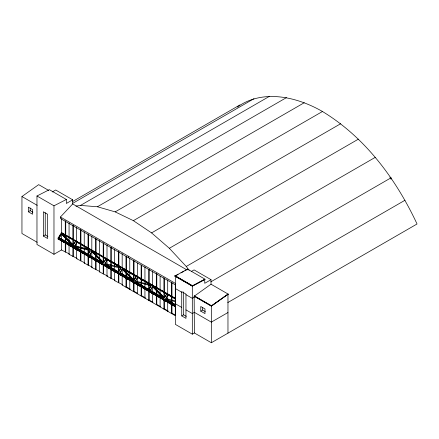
<?xml version="1.0" encoding="UTF-8"?>
<svg xmlns="http://www.w3.org/2000/svg" width="439" height="439" viewBox="0 0 439 439"><rect width="100%" height="100%" fill="white"/><g stroke="black" fill="none" stroke-linecap="round" stroke-linejoin="round"><path stroke-width="0.66" d="M187.524 269.08L204.991 279.166L204.991 279.495L192.315 286.206L174.854 276.12L187.524 269.08L185.154 270.66M195.871 284.055L204.755 279.358L204.739 283.309L211.022 279.681L211.022 284.209L194.159 296.248L211.296 306.142L228.154 294.097L211.022 284.209M175.638 305.555L58.228 237.839L61.476 232.549M59.32 236.616L59.94 235.562M59.227 237.647L61.548 233.954L59.227 237.647L72.457 245.214L61.394 233.932M62.278 233.822L73.176 245.088L75.503 241.39L62.437 233.844M73.176 245.088L75.195 241.922M74.701 245.983L77.028 242.284L74.701 245.983L90.094 249.829L74.86 246.005M88.272 254.362L75.047 246.795L90.439 250.653L88.118 254.34L90.127 251.179M102.88 262.791L89.655 255.224L91.817 251.514L94.819 254.472M91.976 251.536L89.655 255.224M103.604 262.665L92.7 251.404L103.604 262.665L105.925 258.966L104.07 262.16M120.473 267.406L105.08 263.559L107.407 259.861L119.88 267.06M107.407 259.861L105.08 263.559M105.585 264.393L118.497 271.917L120.818 268.224L118.964 271.406M133.258 280.367L120.034 272.8L122.196 269.085L132.787 279.873M120.034 272.8L122.355 269.107M133.983 280.241L136.304 276.543L133.983 280.241L123.079 268.975L136.304 276.543M150.829 284.906L135.437 281.059L137.764 277.36L150.237 284.56M137.764 277.36L135.437 281.059M149.008 289.438L151.175 285.723L135.783 281.871L148.854 289.416L151.175 285.723M163.615 297.867L150.39 290.3L152.552 286.585L162.666 296.885M152.712 286.607L150.39 290.3M164.34 297.741L166.661 294.042L164.34 297.741L153.436 286.475L164.493 297.763M165.777 298.542L168.099 294.843L165.777 298.542L175.21 300.891M175.512 306.696L58.387 238.789L58.069 238.975L58.228 237.839M59.781 239.579L75.256 248.474L74.098 247.805M61.888 240.748L58.228 238.992M73.148 247.305L75.096 248.677M74.361 248.298L89.605 256.771M105.552 266.259L90.236 257.161M90.5 257.616L91.833 258.094M92.344 258.33L90.077 257.364M103.604 264.887L117.915 273.151M108.01 267.669L119.007 273.771M135.854 283.753L120.379 274.858L122.272 275.654M121.109 274.94L118.848 273.974M122.646 275.824L120.379 274.858M137.352 284.307L133.747 282.584M137.38 284.335L151.257 292.637M149.15 291.469L147.597 290.272M166.244 301.297L150.775 292.407L151.982 292.786M164.142 300.133L167.769 301.884M175.364 284.845L60.439 218.496L60.439 217.009L72.682 203.943L72.682 199.811L55.676 189.988L52.225 191.986M237.301 107.072C262.731 88.727 297.247 96.909 322.462 111.501C365.253 137.434 396.11 179.211 417.05 223.983L211.34 342.749L194.395 332.965L192.315 334.167L175.37 324.383L175.37 276.147L174.854 276.12M37.194 242.317L21.95 233.515L21.95 196.535L38.67 184.643L48.641 190.4M212.449 305.11L221.871 298.432M222.979 297.647L228.154 294.218M211.296 306.142L228.154 294.097M28.326 211.774L32.579 214.227L32.579 209.606L28.326 207.153L28.326 211.774L30.214 210.682L32.876 212.218M72.682 199.811L66.349 203.46L66.349 199.482L49.349 189.664L36.969 195.992L36.969 244.479L53.975 254.296L61.476 249.967L68.994 253.758M72.77 201.441L239.924 104.937M72.561 203.433L253.94 98.715M75.942 206.132L80.507 205.414L269.59 96.251M43.346 236.039L47.599 238.492L47.599 214.248L43.346 211.796L43.346 236.039L45.239 234.947L47.895 236.484M80.507 205.414L97.414 206.758L286.497 97.595M97.414 206.758L115.177 211.883L304.26 102.721M69.066 244.792L69.066 254.346L69.538 254.071M115.177 211.883L133.379 220.669L322.462 111.501M69.066 254.346L77.127 258.45L76.655 258.725L76.655 249.857M76.655 258.725L84.711 262.835L84.239 263.104L84.239 254.236M84.239 263.104L91.756 266.901M133.379 220.669L151.576 232.9L340.659 123.732M91.828 257.934L91.828 267.488L92.3 267.214M91.828 267.488L99.346 271.28M99.417 262.313L99.417 271.867L99.889 271.593M99.417 271.867L107.473 275.977L107.001 276.246L107.001 267.378M107.001 276.246L115.062 280.356M151.576 232.9L169.344 248.287L358.427 139.125M114.59 271.077L114.59 280.625L122.108 284.423M122.179 275.456L122.179 285.01L122.651 284.735M129.763 280.521L129.763 289.389L130.235 289.114L126.443 286.925L125.971 287.199L125.971 277.646M137.352 284.22L137.352 293.768L137.824 293.499L134.032 291.304L133.56 291.578L133.56 282.025M169.344 248.287L186.251 266.468L375.334 157.305M144.87 297.565L141.616 295.688L141.144 295.957L141.144 287.09M145.413 297.878L144.941 298.152L144.941 288.599M191.223 271.543L194.076 269.897L211.022 279.681M152.454 301.944L149.205 300.067L148.733 300.342L148.733 290.788M152.997 302.257L152.525 302.531L152.525 292.978M160.114 297.357L160.114 306.91L160.586 306.636L156.794 304.446L156.317 304.721L156.317 295.167M186.476 282.557L192.315 285.932L204.991 279.166M210.791 281.871L390.984 177.839L390.984 179.205M167.698 301.741L167.698 311.289L168.175 311.021L164.378 308.831L163.906 309.1L163.906 299.546M194.159 296.248L194.395 332.965M194.395 297.132L192.315 298.333L185.96 294.662M175.216 315.087L171.967 313.21L171.495 313.479L171.495 303.931M181.724 315.915L185.96 318.363L185.96 294.092L181.724 291.644L181.724 315.915L183.617 314.829L186.262 316.354M200.749 311.136L204.986 313.583L204.986 308.946L200.749 306.499L200.749 311.136L202.637 310.044L205.287 311.575M227.775 302.564L404.999 200.244M227.967 312.53L211.34 322.127L194.395 312.349L192.315 313.545L185.96 309.879M175.09 275.983L178.047 274.419M181.011 272.855L183.974 271.291M174.854 275.813L192.315 285.899L194.686 284.681M36.969 195.992L53.975 205.809L66.349 199.482M118.497 271.917L106.178 264.733M175.627 304.836L166.123 299.354L175.194 304.518M105.426 264.371L120.818 268.224M166.123 299.354L175.551 301.708M88.398 256.392L89.973 257.27M107.078 266.841L104.97 265.677L107.912 267.373M119.534 274.062L121.592 275.237M150.775 292.407L152.349 293.279M164.296 299.93L166.403 301.094M60.362 239.913L61.52 240.577M62.678 241.241L63.836 241.905M64.835 242.487L68.308 244.485M69.466 245.149L71.359 246.23M71.782 246.477L72.94 247.141M92.975 258.741L96.448 260.739M99.499 262.478L97.606 261.403L98.83 262.067M99.922 262.731L101.815 263.806M122.695 275.906L123.853 276.57M125.011 277.234L126.904 278.31M128.062 278.979L129.22 279.643M150.928 292.204L152.668 293.197M154.983 294.531L153.09 293.45L154.292 294.152M156.141 295.195L157.299 295.859M162.348 298.767L164.246 299.848L163.034 299.135M389.827 177.169L390.984 177.839M72.682 203.943L186.97 269.93M175.09 275.676L192.551 285.762M175.957 276.488L177.707 277.497M178.876 278.172L185.307 281.882M60.439 217.009L175.364 283.358M194.395 295.881L211.532 305.769M21.95 196.535L37.194 205.337M194.159 296.012L211.532 306.005M175.37 288.549L181.724 292.215M61.323 232.527L175.595 298.509M61.476 232.675L175.177 298.322M63.254 233.943L74.504 240.44M76.282 241.466L79.838 243.519M81.023 244.199L82.795 245.225M83.981 245.911L88.124 248.304M89.309 248.99L91.087 250.016M92.272 250.696L125.433 269.842M126.619 270.528L133.132 274.287M134.91 275.313L136.683 276.34M137.868 277.02L139.053 277.706M140.239 278.392L142.017 279.418M143.202 280.098L150.303 284.203M151.488 284.884L152.673 285.569M153.859 286.255L162.743 291.381M163.928 292.067L171.029 296.171M172.214 296.852L175.177 298.564M76.869 242.268L89.935 249.807M92.7 251.404L105.925 258.966M153.436 286.475L166.661 294.042M167.945 294.821L175.666 299.277M107.248 259.839L120.313 267.384M123.079 268.975L136.15 276.521M137.605 277.338L150.67 284.884M175.37 303.761L181.724 307.432M120.193 272.822L132.666 280.022M58.705 237.675L60.483 238.701M61.669 239.381L63.441 240.407M64.626 241.093L68.775 243.486M69.955 244.172L72.918 245.878M74.103 246.564L77.061 248.271M78.246 248.957L102.528 262.972M104.301 263.998L105.486 264.684M106.672 265.37L111.407 268.103M112.593 268.789L118.514 272.207M120.884 273.574L132.134 280.071M135.689 282.118L148.717 289.641M149.902 290.327L157.008 294.426M158.194 295.112L162.337 297.505M166.48 299.897L174.771 304.688M58.069 238.042L175.32 305.736M62.645 241.176L63.814 241.851M66.596 243.464L68.363 244.485M69.538 245.165L71.398 246.23M82.422 252.601L83.597 253.281M87.718 255.657L88.892 256.338M94.747 259.707L96.498 260.722M99.993 262.747L101.168 263.422M102.935 264.443L104.109 265.123M105.25 265.776L106.419 266.446M120.423 274.534L121.592 275.209M125 277.179L126.174 277.86M130.295 280.241L133.824 282.277M141.407 286.656L140.233 285.976L141.369 286.662M142.587 287.336L143.762 288.017M145.523 289.027L146.692 289.696M147.855 290.371L149.024 291.046M171.803 304.205L170.617 303.514L171.764 304.205M59.572 239.474L60.758 240.155M62.53 241.181L63.737 241.867M67.853 244.249L71.414 246.312M73.192 247.338L79.816 251.152M81.577 252.173L82.757 252.853M83.256 253.149L85.034 254.176M86.22 254.856L87.405 255.542L84.612 253.907M88.59 256.228L90.363 257.249M94.511 259.647L95.697 260.327M96.876 261.013L99.483 262.511M99.84 262.72L101.837 263.866M102.21 264.091L103.983 265.112M108.131 267.51L111.682 269.557M113.46 270.583L116.148 272.131M118.788 273.662L122.344 275.714M124.116 276.74L127.672 278.792M128.023 278.984L130.63 280.499M130.965 280.68L133.001 281.865M134.186 282.551L135.964 283.578M136.447 283.852L138.329 284.944M139.388 285.548L141.292 286.656M142.477 287.336L143.663 288.022M144.689 288.604L146.621 289.729M147.806 290.415L148.991 291.101M150.769 292.122L151.949 292.808M156.059 295.173L157.283 295.886M159.055 296.912L160.24 297.593M161.426 298.279L165.569 300.671M169.717 303.064L173.312 305.132M174.453 305.802L175.666 306.493M58.069 238.975L175.32 306.669M122.179 285.01L175.287 315.674L175.287 306.12M168.34 302.213L169.481 302.877M172.851 304.831L175.188 306.197M142.461 287.282L143.652 287.989M144.744 288.61L145.935 289.317M113.35 270.495L116.203 272.153M167.61 302.087L175.6 306.735M77.193 249.593L78.334 250.257M152.552 286.585L163.456 297.845M123.238 268.997L134.136 280.263M122.196 269.085L133.099 280.345M96.24 255.937L102.408 262.303M91.817 251.514L102.721 262.769M62.909 234.333L73.335 245.11M62.025 234.448L71.98 244.726M186.251 266.468L189.138 270.254M227.967 294.108L227.967 333.152M211.34 305.895L211.34 342.749M202.637 307.399L202.637 310.044M192.315 285.899L192.315 334.167M183.617 291.902L183.617 314.829M175.287 284.285L175.287 304.754M171.967 282.507L171.967 302.976M171.967 304.337L171.967 313.21M171.495 282.776L171.495 302.564M167.698 279.906L167.698 300.375M164.378 278.123L164.378 297.911M164.378 299.958L164.378 308.831M163.906 277.717L163.906 297.499M160.114 276.208L160.114 295.996M156.794 273.744L156.794 294.212M156.794 295.579L156.794 304.446M156.317 273.332L156.317 293.806M152.525 271.143L152.525 291.611M149.205 269.365L149.205 289.833M149.205 291.2L149.205 300.067M148.733 269.634L148.733 289.422M144.941 266.764L144.941 287.232M141.616 264.986L141.616 285.454M141.616 286.815L141.616 295.688M141.144 265.255L141.144 285.723M137.352 263.065L137.352 282.853M134.032 260.601L134.032 280.389M134.032 282.436L134.032 291.304M133.56 260.195L133.56 279.978M129.763 258.686L129.763 279.155M128.281 256.173L128.281 257.666M126.443 256.222L126.443 276.691M126.443 278.057L126.443 286.925M125.971 256.497L125.971 276.279M122.179 253.621L122.179 274.09M118.854 251.843L118.854 271.631M118.854 273.678L118.854 282.546M118.382 251.432L118.382 271.9M118.382 273.947L118.382 282.82M114.59 249.242L114.59 269.711M111.27 247.459L111.27 267.933M111.27 269.294L111.27 278.167M110.798 247.053L110.798 267.521M110.798 268.887L110.798 278.436M107.001 244.863L107.001 266.012M103.681 243.08L103.681 262.187M103.681 264.915L103.681 273.782M103.209 242.674L103.209 262.456M103.209 264.503L103.209 274.057M99.417 240.479L99.417 260.953M96.092 238.701L96.092 259.169M96.092 260.536L96.092 269.403M95.62 238.289L95.62 258.758M95.62 260.804L95.62 269.678M91.828 236.1L91.828 256.568M88.508 234.322L88.508 254.104M88.508 256.151L88.508 265.024M88.036 233.91L88.036 254.379M88.036 256.425L88.036 265.299M84.239 231.721L84.239 252.189M80.919 229.937L80.919 250.411M80.919 251.772L80.919 260.645M80.447 229.531L80.447 250M80.447 251.366L80.447 260.914M76.655 227.342L76.655 248.49M73.329 225.558L73.329 245.346M73.329 247.393L73.329 256.261M72.858 225.147L72.858 244.935M72.858 247.667L72.858 256.535M69.066 222.957L69.066 243.425M65.746 221.179L65.746 241.648M65.746 243.014L65.746 251.882M65.274 220.768L65.274 241.922M65.274 243.283L65.274 252.156M61.476 218.578L61.476 232.917M61.476 234.272L61.476 239.046M61.476 241.093L61.476 249.967M53.975 205.809L53.975 254.296M45.239 212.723L45.239 234.947M30.214 208.042L30.214 210.682M111.698 269.502L110.518 268.822L111.638 269.497"/></g></svg>
